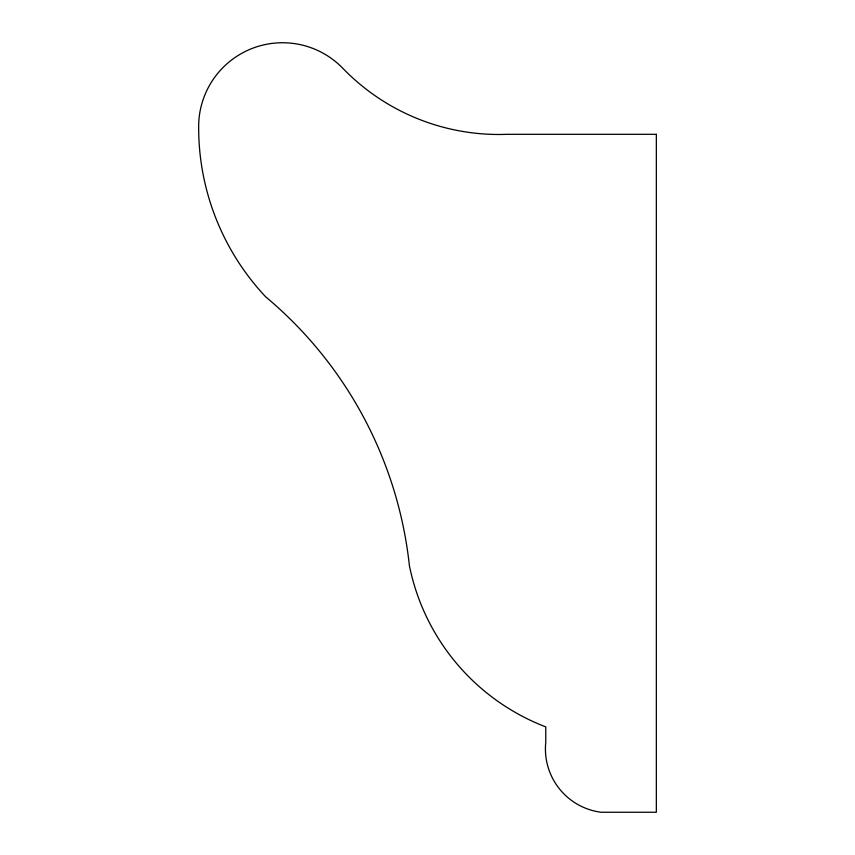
<?xml version="1.0" encoding="UTF-8"?>
<svg xmlns="http://www.w3.org/2000/svg" width="855" height="855" viewBox="0 0 855 855"><rect width="100%" height="100%" fill="white"/><g stroke="black" fill="none" stroke-linecap="round" stroke-linejoin="round"><path stroke-width="1.28" d="M656.341 134.31L507.485 134.31A217.085 217.085 0 0 1 343.047 68.528A83.886 83.886 0 0 0 198.659 127.438A247.106 247.106 0 0 0 265.638 296.803A407.247 407.247 0 0 1 409.385 565.572A219.094 219.094 0 0 0 545.757 726.878L545.768 742.3A63.836 63.836 0 0 0 601.054 812.25L656.341 812.25L656.341 134.31"/></g></svg>
